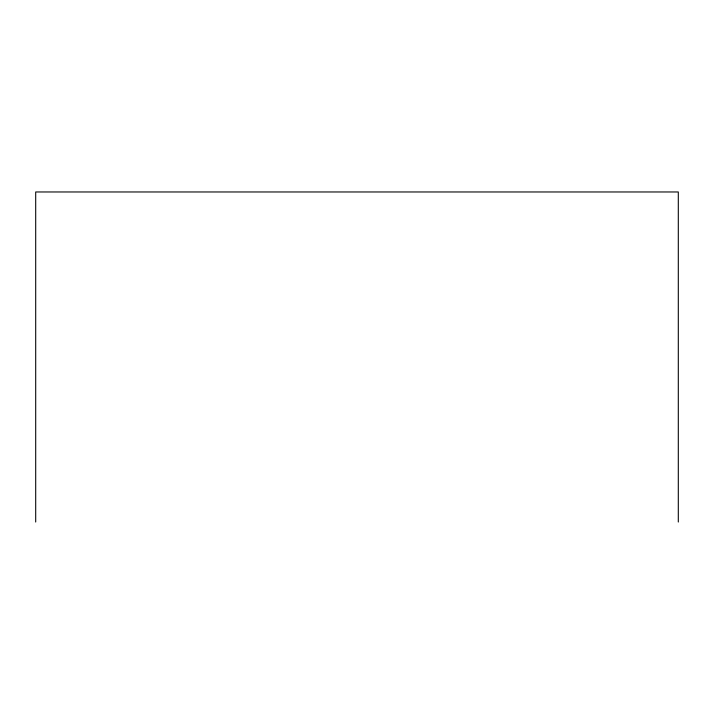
<?xml version="1.0" encoding="UTF-8"?>
<svg xmlns="http://www.w3.org/2000/svg" width="714" height="714" viewBox="0 0 714 714"><rect width="100%" height="100%" fill="white"/><g stroke="black" fill="none" stroke-linecap="round" stroke-linejoin="round"><path stroke-width="1.07" d="M678.3 522.032L678.3 191.968L35.7 191.968L35.7 522.032"/></g></svg>
